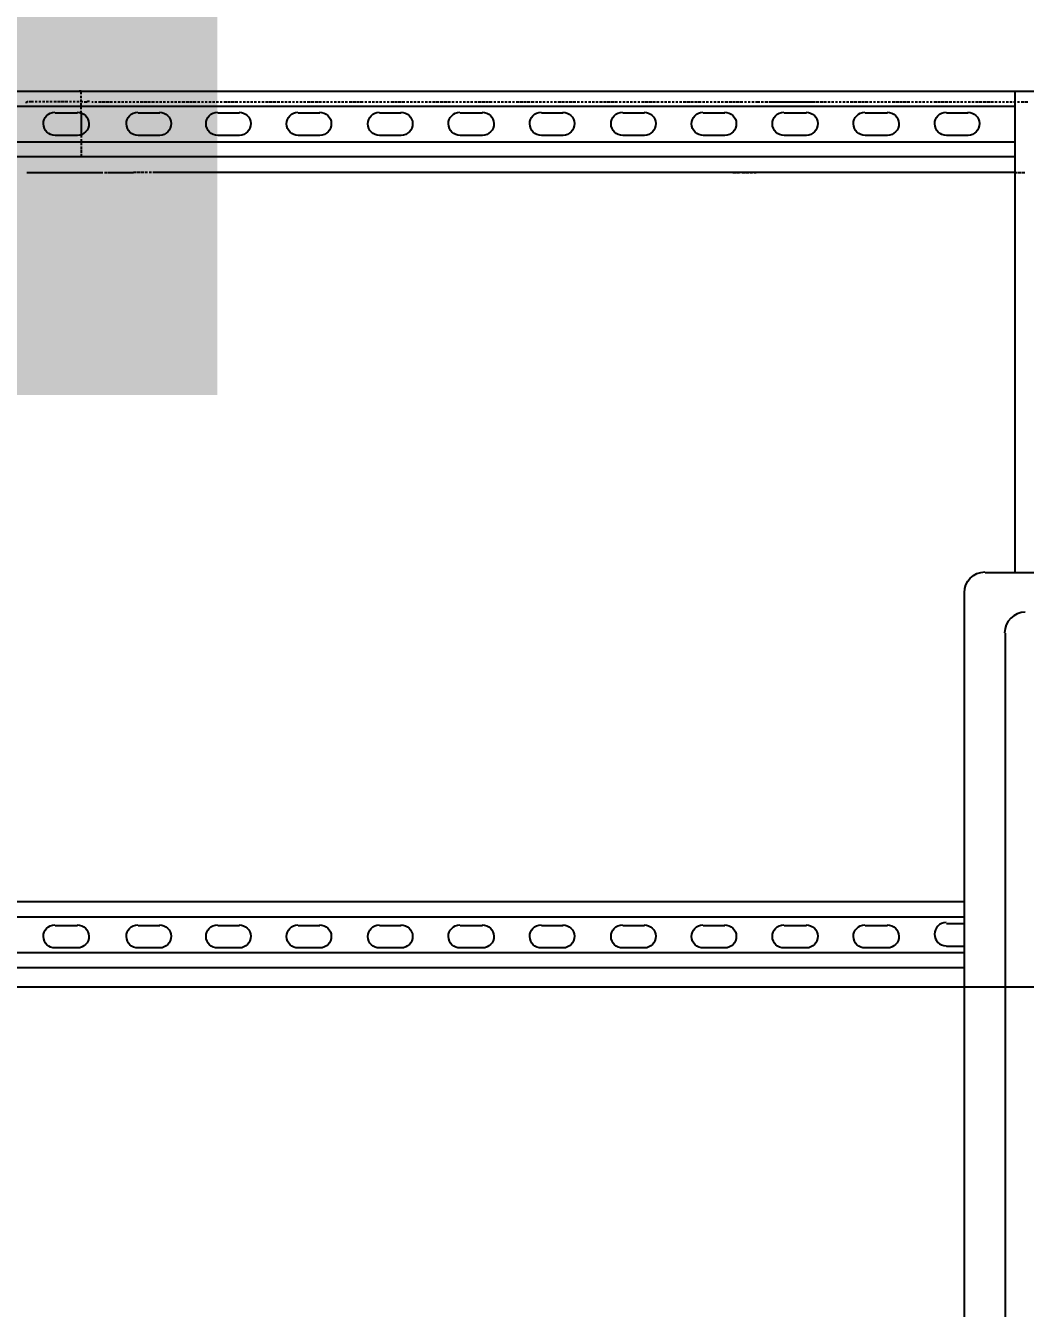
# Model space of a CAD drawing. Header units: feet. Extents: x -18 to 2540, y -48 to 1440.
# Drawn here: x 2063.62 to 2067.195, y 1384.391 to 1388.976 of the extents above; entities that cross this region are included whole.
import ezdxf
from ezdxf.enums import TextEntityAlignment as Align

# ---------------------------------------------------------------- set-up
doc = ezdxf.new("R2018")
doc.units = ezdxf.units.FT
doc.header["$MEASUREMENT"] = 0
for name, color, linetype in [('G-ANNO-TEXT', 1, 'Continuous'), ('PDF8_LP_OBJ-Hidden', 7, 'Continuous'), ('PDF8_LP_OBJ-Misc', 7, 'Continuous')]:
    doc.layers.add(name, color=color, linetype=linetype)
doc.styles.add('NEI-A', font='arial.ttf')

# ---------------------------------------------------------------- blocks, each defined once
blk = doc.blocks.new('DETAIL_TITLE')
at = {"style": 'NEI-A', "flags": 8}
blk.add_attdef('#', text='', height=0.25, dxfattribs=at).set_placement((0.5922, -0.5109), align=Align.MIDDLE_CENTER)
at = {"lineweight": 30, "flags": 104}
blk.add_attdef('DETAIL_TITLE', text='', height=0.25, dxfattribs=at).set_placement((0.9099, -0.5251), align=Align.BOTTOM_LEFT)
at = {"style": 'NEI-A'}
for tag, p in [('SCALE:', (0.9386, -0.7379)), ('1"_=_', (1.5474, -0.7379))]:
    blk.add_attdef(tag, text='', height=0.1094, dxfattribs=at).set_placement(p, align=Align.BOTTOM_LEFT)

msp = doc.modelspace()

# ---------------------------------------------------------------- linework, layer by layer
at = {"layer": 'PDF8_LP_OBJ-Hidden', "lineweight": 25}
for points in [[(2063.621951, 1388.74098), (2063.629952, 1388.74098)], [(2063.635286, 1388.74098), (2063.643288, 1388.74098)], [(2063.648622, 1388.74098), (2063.656624, 1388.74098)], [(2063.661958, 1388.74098), (2063.66996, 1388.74098)], [(2063.675294, 1388.74098), (2063.685963, 1388.74098)], [(2063.68863, 1388.74098), (2063.699298, 1388.74098)], [(2063.701966, 1388.74098), (2063.712634, 1388.74098)], [(2063.715301, 1388.74098), (2063.72597, 1388.74098)], [(2063.731304, 1388.74098), (2063.739306, 1388.74098)], [(2063.74464, 1388.74098), (2063.752642, 1388.74098)], [(2063.757976, 1388.74098), (2063.765977, 1388.74098)], [(2063.771312, 1388.74098), (2063.779313, 1388.74098)], [(2063.784648, 1388.74098), (2063.792649, 1388.74098)], [(2063.797983, 1388.74098), (2063.805985, 1388.74098)], [(2063.819321, 1388.730312), (2063.819321, 1388.74098), (2063.811319, 1388.74098)], [(2063.824655, 1388.74098), (2063.835324, 1388.74098)], [(2063.837991, 1388.74098), (2063.848659, 1388.74098)], [(2063.629952, 1388.70364), (2063.627285, 1388.70364), (2063.621951, 1388.700973), (2063.621951, 1388.698306)], [(2063.648622, 1388.70364), (2063.632619, 1388.70364)], [(2063.661958, 1388.70364), (2063.653957, 1388.70364)], [(2063.675294, 1388.70364), (2063.667292, 1388.70364)], [(2063.68863, 1388.70364), (2063.680628, 1388.70364)], [(2063.701966, 1388.70364), (2063.693964, 1388.70364)], [(2063.715301, 1388.70364), (2063.7073, 1388.70364)], [(2063.731304, 1388.70364), (2063.720636, 1388.70364)], [(2063.74464, 1388.70364), (2063.733971, 1388.70364)], [(2063.757976, 1388.70364), (2063.747307, 1388.70364)], [(2063.771312, 1388.70364), (2063.760643, 1388.70364)], [(2063.784648, 1388.70364), (2063.776646, 1388.70364)], [(2063.797983, 1388.70364), (2063.789982, 1388.70364)], [(2063.811319, 1388.70364), (2063.803318, 1388.70364)], [(2063.824655, 1388.70364), (2063.816654, 1388.70364)], [(2063.819321, 1388.716976), (2063.819321, 1388.724977)], [(2063.819321, 1388.70364), (2063.819321, 1388.711641)], [(2063.819321, 1388.690304), (2063.819321, 1388.698306)], [(2063.819321, 1388.676968), (2063.819321, 1388.68497)], [(2063.829989, 1388.70364), (2063.837991, 1388.70364), (2063.843325, 1388.706307), (2063.848659, 1388.706307)], [(2063.856661, 1388.70364), (2063.861995, 1388.70364)], [(2063.86733, 1388.70364), (2063.875331, 1388.70364)], [(2063.880665, 1388.70364), (2063.891334, 1388.70364)], [(2063.894001, 1388.70364), (2063.90467, 1388.70364)], [(2063.907337, 1388.70364), (2063.918006, 1388.70364)], [(2063.920673, 1388.70364), (2063.931342, 1388.70364)], [(2063.936676, 1388.70364), (2063.944677, 1388.70364)], [(2063.950012, 1388.70364), (2063.958013, 1388.70364)], [(2063.963348, 1388.70364), (2063.971349, 1388.70364)], [(2063.976683, 1388.70364), (2063.984685, 1388.70364)], [(2063.990019, 1388.70364), (2063.998021, 1388.70364)], [(2064.003355, 1388.70364), (2064.011356, 1388.70364)], [(2064.016691, 1388.70364), (2064.024692, 1388.70364)], [(2064.030027, 1388.70364), (2064.040695, 1388.70364)], [(2064.043362, 1388.70364), (2064.054031, 1388.70364)], [(2064.056698, 1388.70364), (2064.067367, 1388.70364)], [(2064.070034, 1388.70364), (2064.080703, 1388.70364)], [(2064.086037, 1388.70364), (2064.094038, 1388.70364)], [(2064.099373, 1388.70364), (2064.107374, 1388.70364)], [(2064.112709, 1388.70364), (2064.12071, 1388.70364)], [(2064.126044, 1388.70364), (2064.134046, 1388.70364)], [(2064.13938, 1388.70364), (2064.147382, 1388.70364)], [(2064.152716, 1388.70364), (2064.160718, 1388.70364)], [(2064.166052, 1388.70364), (2064.174053, 1388.70364)], [(2064.179388, 1388.70364), (2064.190056, 1388.70364)], [(2064.192724, 1388.70364), (2064.203392, 1388.70364)], [(2064.206059, 1388.70364), (2064.216728, 1388.70364)], [(2064.219395, 1388.70364), (2064.230064, 1388.70364)], [(2064.235398, 1388.70364), (2064.2434, 1388.70364)], [(2064.248734, 1388.70364), (2064.256735, 1388.70364)], [(2064.26207, 1388.70364), (2064.270071, 1388.70364)], [(2064.275406, 1388.70364), (2064.283407, 1388.70364)], [(2064.288741, 1388.70364), (2064.296743, 1388.70364)], [(2064.302077, 1388.70364), (2064.310079, 1388.70364)], [(2064.315413, 1388.70364), (2064.323415, 1388.70364)], [(2064.328749, 1388.70364), (2064.339417, 1388.70364)], [(2064.342085, 1388.70364), (2064.352753, 1388.70364)], [(2064.35542, 1388.70364), (2064.366089, 1388.70364)], [(2064.368756, 1388.70364), (2064.379425, 1388.70364)], [(2064.384759, 1388.70364), (2064.392761, 1388.70364)], [(2064.398095, 1388.70364), (2064.406097, 1388.70364)], [(2064.411431, 1388.70364), (2064.419432, 1388.70364)], [(2064.424767, 1388.70364), (2064.432768, 1388.70364)], [(2064.438103, 1388.70364), (2064.446104, 1388.70364)], [(2064.451438, 1388.70364), (2064.45944, 1388.70364)], [(2064.464774, 1388.70364), (2064.472776, 1388.70364)], [(2064.47811, 1388.70364), (2064.488779, 1388.70364)], [(2064.491446, 1388.70364), (2064.502114, 1388.70364)], [(2064.504782, 1388.70364), (2064.51545, 1388.70364)], [(2064.518117, 1388.70364), (2064.528786, 1388.70364)], [(2064.53412, 1388.70364), (2064.542122, 1388.70364)], [(2064.547456, 1388.70364), (2064.555458, 1388.70364)], [(2064.560792, 1388.70364), (2064.568794, 1388.70364)], [(2064.574128, 1388.70364), (2064.582129, 1388.70364)], [(2064.587464, 1388.70364), (2064.595465, 1388.70364)], [(2064.600799, 1388.70364), (2064.608801, 1388.70364)], [(2064.614135, 1388.70364), (2064.622137, 1388.70364)], [(2064.627471, 1388.70364), (2064.63814, 1388.70364)], [(2064.640807, 1388.70364), (2064.651476, 1388.70364)], [(2064.654143, 1388.70364), (2064.664811, 1388.70364)], [(2064.667479, 1388.70364), (2064.678147, 1388.70364)], [(2064.683482, 1388.70364), (2064.691483, 1388.70364)], [(2064.696817, 1388.70364), (2064.704819, 1388.70364)], [(2064.710153, 1388.70364), (2064.718155, 1388.70364)], [(2064.723489, 1388.70364), (2064.73149, 1388.70364)], [(2064.736825, 1388.70364), (2064.744826, 1388.70364)], [(2064.750161, 1388.70364), (2064.758162, 1388.70364)], [(2064.763496, 1388.70364), (2064.771498, 1388.70364)], [(2064.776832, 1388.70364), (2064.787501, 1388.70364)], [(2064.790168, 1388.70364), (2064.800837, 1388.70364)], [(2064.803504, 1388.70364), (2064.814173, 1388.70364)], [(2064.81684, 1388.70364), (2064.827508, 1388.70364)], [(2064.832843, 1388.70364), (2064.840844, 1388.70364)], [(2064.846178, 1388.70364), (2064.85418, 1388.70364)], [(2064.859514, 1388.70364), (2064.867516, 1388.70364)], [(2064.87285, 1388.70364), (2064.880852, 1388.70364)], [(2064.886186, 1388.70364), (2064.894187, 1388.70364)], [(2064.899522, 1388.70364), (2064.907523, 1388.70364)], [(2064.912858, 1388.70364), (2064.920859, 1388.70364)], [(2064.926193, 1388.70364), (2064.936862, 1388.70364)], [(2064.939529, 1388.70364), (2064.950198, 1388.70364)], [(2064.952865, 1388.70364), (2064.963534, 1388.70364)], [(2064.966201, 1388.70364), (2064.976869, 1388.70364)], [(2064.982204, 1388.70364), (2064.990205, 1388.70364)], [(2064.99554, 1388.70364), (2065.003541, 1388.70364)], [(2065.008875, 1388.70364), (2065.016877, 1388.70364)], [(2065.022211, 1388.70364), (2065.030213, 1388.70364)], [(2065.035547, 1388.70364), (2065.043549, 1388.70364)], [(2065.048883, 1388.70364), (2065.056884, 1388.70364)], [(2065.062219, 1388.70364), (2065.07022, 1388.70364)], [(2065.075554, 1388.70364), (2065.086223, 1388.70364)], [(2065.08889, 1388.70364), (2065.099559, 1388.70364)], [(2065.102226, 1388.70364), (2065.112895, 1388.70364)], [(2065.115562, 1388.70364), (2065.126231, 1388.70364)], [(2065.128898, 1388.70364), (2065.139566, 1388.70364)], [(2065.144901, 1388.70364), (2065.152902, 1388.70364)], [(2065.158237, 1388.70364), (2065.166238, 1388.70364)], [(2065.171572, 1388.70364), (2065.179574, 1388.70364)], [(2065.184908, 1388.70364), (2065.19291, 1388.70364)], [(2065.198244, 1388.70364), (2065.206245, 1388.70364)], [(2065.21158, 1388.70364), (2065.219581, 1388.70364)], [(2065.224916, 1388.70364), (2065.235584, 1388.70364)], [(2065.238251, 1388.70364), (2065.24892, 1388.70364)], [(2065.251587, 1388.70364), (2065.262256, 1388.70364)], [(2065.264923, 1388.70364), (2065.275592, 1388.70364)], [(2065.278259, 1388.70364), (2065.288928, 1388.70364)], [(2065.294262, 1388.70364), (2065.302263, 1388.70364)], [(2065.307598, 1388.70364), (2065.315599, 1388.70364)], [(2065.320933, 1388.70364), (2065.328935, 1388.70364)], [(2065.334269, 1388.70364), (2065.342271, 1388.70364)], [(2065.347605, 1388.70364), (2065.355607, 1388.70364)], [(2065.360941, 1388.70364), (2065.368942, 1388.70364)], [(2065.374277, 1388.70364), (2065.384945, 1388.70364)], [(2065.387613, 1388.70364), (2065.398281, 1388.70364)], [(2065.400948, 1388.70364), (2065.411617, 1388.70364)], [(2065.414284, 1388.70364), (2065.424953, 1388.70364)], [(2065.42762, 1388.70364), (2065.438289, 1388.70364)], [(2065.443623, 1388.70364), (2065.451624, 1388.70364)], [(2065.456959, 1388.70364), (2065.46496, 1388.70364)], [(2065.470295, 1388.70364), (2065.478296, 1388.70364)], [(2065.48363, 1388.70364), (2065.491632, 1388.70364)], [(2065.496966, 1388.70364), (2065.504968, 1388.70364)], [(2065.510302, 1388.70364), (2065.518304, 1388.70364)], [(2065.523638, 1388.70364), (2065.534307, 1388.70364)], [(2065.536974, 1388.70364), (2065.547642, 1388.70364)], [(2065.55031, 1388.70364), (2065.560978, 1388.70364)], [(2065.563645, 1388.70364), (2065.574314, 1388.70364)], [(2065.576981, 1388.70364), (2065.58765, 1388.70364)], [(2065.592984, 1388.70364), (2065.600986, 1388.70364)], [(2065.60632, 1388.70364), (2065.614321, 1388.70364)], [(2065.619656, 1388.70364), (2065.627657, 1388.70364)], [(2065.632992, 1388.70364), (2065.640993, 1388.70364)], [(2065.646327, 1388.70364), (2065.654329, 1388.70364)], [(2065.659663, 1388.70364), (2065.667665, 1388.70364)], [(2065.672999, 1388.70364), (2065.683668, 1388.70364)], [(2065.686335, 1388.70364), (2065.697003, 1388.70364)], [(2065.699671, 1388.70364), (2065.710339, 1388.70364)], [(2065.713006, 1388.70364), (2065.723675, 1388.70364)], [(2065.726342, 1388.70364), (2065.737011, 1388.70364)], [(2065.742345, 1388.70364), (2065.750347, 1388.70364)], [(2065.755681, 1388.70364), (2065.763683, 1388.70364)], [(2065.769017, 1388.70364), (2065.777018, 1388.70364)], [(2065.782353, 1388.70364), (2065.790354, 1388.70364)], [(2065.795689, 1388.70364), (2065.80369, 1388.70364)], [(2065.809024, 1388.70364), (2065.817026, 1388.70364)], [(2065.82236, 1388.70364), (2065.833029, 1388.70364)], [(2065.835696, 1388.70364), (2065.846365, 1388.70364)], [(2065.849032, 1388.70364), (2065.8597, 1388.70364)], [(2065.862368, 1388.70364), (2065.873036, 1388.70364)], [(2065.875703, 1388.70364), (2065.886372, 1388.70364)], [(2065.891706, 1388.70364), (2065.899708, 1388.70364)], [(2065.905042, 1388.70364), (2065.913044, 1388.70364)], [(2065.918378, 1388.70364), (2065.92638, 1388.70364)], [(2065.931714, 1388.70364), (2065.939715, 1388.70364)], [(2065.94505, 1388.70364), (2065.953051, 1388.70364)], [(2065.958385, 1388.70364), (2065.966387, 1388.70364)], [(2065.971721, 1388.70364), (2065.98239, 1388.70364)], [(2065.985057, 1388.70364), (2065.995726, 1388.70364)], [(2065.998393, 1388.70364), (2066.009062, 1388.70364)], [(2066.011729, 1388.70364), (2066.022397, 1388.70364)], [(2066.025065, 1388.70364), (2066.035733, 1388.70364)], [(2066.041068, 1388.70364), (2066.049069, 1388.70364)], [(2066.054403, 1388.70364), (2066.062405, 1388.70364)], [(2066.067739, 1388.70364), (2066.075741, 1388.70364)], [(2066.081075, 1388.70364), (2066.089076, 1388.70364)], [(2066.094411, 1388.70364), (2066.102412, 1388.70364)], [(2066.107747, 1388.70364), (2066.115748, 1388.70364)], [(2066.121082, 1388.70364), (2066.131751, 1388.70364)], [(2066.134418, 1388.70364), (2066.145087, 1388.70364)], [(2066.147754, 1388.70364), (2066.158423, 1388.70364)], [(2066.16109, 1388.70364), (2066.171759, 1388.70364)], [(2066.174426, 1388.70364), (2066.185094, 1388.70364)], [(2066.190429, 1388.70364), (2066.19843, 1388.70364)], [(2066.203764, 1388.70364), (2066.211766, 1388.70364)], [(2066.2171, 1388.70364), (2066.225102, 1388.70364)], [(2066.230436, 1388.70364), (2066.245461, 1388.70364)], [(2066.250795, 1388.70364), (2066.258797, 1388.70364)], [(2066.264131, 1388.70364), (2066.2748, 1388.70364)], [(2066.277467, 1388.70364), (2066.443809, 1388.70364)], [(2066.446476, 1388.70364), (2066.457145, 1388.70364)], [(2066.459812, 1388.70364), (2066.470481, 1388.70364)], [(2066.473148, 1388.70364), (2066.483817, 1388.70364)], [(2066.489151, 1388.70364), (2066.497152, 1388.70364)], [(2066.502487, 1388.70364), (2066.510488, 1388.70364)], [(2066.515823, 1388.70364), (2066.523824, 1388.70364)], [(2066.529158, 1388.70364), (2066.53716, 1388.70364)], [(2066.542494, 1388.70364), (2066.550496, 1388.70364)], [(2066.55583, 1388.70364), (2066.563831, 1388.70364)], [(2066.569166, 1388.70364), (2066.579834, 1388.70364)], [(2066.582502, 1388.70364), (2066.59317, 1388.70364)], [(2066.595837, 1388.70364), (2066.606506, 1388.70364)], [(2066.609173, 1388.70364), (2066.619842, 1388.70364)], [(2066.622509, 1388.70364), (2066.633178, 1388.70364)], [(2066.638512, 1388.70364), (2066.646514, 1388.70364)], [(2066.651848, 1388.70364), (2066.659849, 1388.70364)], [(2066.665184, 1388.70364), (2066.673185, 1388.70364)], [(2066.678519, 1388.70364), (2066.686521, 1388.70364)], [(2066.691855, 1388.70364), (2066.699857, 1388.70364)], [(2066.705191, 1388.70364), (2066.713193, 1388.70364)], [(2066.718527, 1388.70364), (2066.729196, 1388.70364)], [(2066.731863, 1388.70364), (2066.742531, 1388.70364)], [(2066.745199, 1388.70364), (2066.755867, 1388.70364)], [(2066.758534, 1388.70364), (2066.769203, 1388.70364)], [(2066.77187, 1388.70364), (2066.782539, 1388.70364)], [(2066.787873, 1388.70364), (2066.795875, 1388.70364)], [(2066.801209, 1388.70364), (2066.80921, 1388.70364)], [(2066.814545, 1388.70364), (2066.822546, 1388.70364)], [(2066.827881, 1388.70364), (2066.835882, 1388.70364)], [(2066.841216, 1388.70364), (2066.849218, 1388.70364)], [(2066.854552, 1388.70364), (2066.862554, 1388.70364)], [(2066.867888, 1388.70364), (2066.878557, 1388.70364)], [(2066.881224, 1388.70364), (2066.891893, 1388.70364)], [(2066.89456, 1388.70364), (2066.905228, 1388.70364)], [(2066.907896, 1388.70364), (2066.918564, 1388.70364)], [(2066.921231, 1388.70364), (2066.9319, 1388.70364)], [(2066.937234, 1388.70364), (2066.945236, 1388.70364)], [(2066.95057, 1388.70364), (2066.958572, 1388.70364)], [(2066.963906, 1388.70364), (2066.971907, 1388.70364)], [(2066.977242, 1388.70364), (2066.985243, 1388.70364)], [(2066.990578, 1388.70364), (2066.998579, 1388.70364)], [(2067.003913, 1388.70364), (2067.011915, 1388.70364)], [(2067.017249, 1388.70364), (2067.027918, 1388.70364)], [(2067.030585, 1388.70364), (2067.041254, 1388.70364)], [(2067.043921, 1388.70364), (2067.054589, 1388.70364)], [(2067.057257, 1388.70364), (2067.067925, 1388.70364)], [(2067.070592, 1388.70364), (2067.081261, 1388.70364)], [(2067.086595, 1388.70364), (2067.094597, 1388.70364)], [(2067.099931, 1388.70364), (2067.107933, 1388.70364)], [(2067.113267, 1388.70364), (2067.121269, 1388.70364)], [(2067.126603, 1388.70364), (2067.134604, 1388.70364)], [(2067.139939, 1388.70364), (2067.14794, 1388.70364)], [(2067.153275, 1388.70364), (2067.161276, 1388.70364)], [(2067.16661, 1388.70364), (2067.174612, 1388.70364)], [(2067.179946, 1388.70364), (2067.190615, 1388.70364)], [(2067.193282, 1388.70364), (2067.203951, 1388.70364)], [(2063.819321, 1388.660965), (2063.819321, 1388.671634)], [(2063.819321, 1388.586285), (2063.819321, 1388.575616)], [(2063.819321, 1388.570282), (2063.819321, 1388.56228)], [(2063.819321, 1388.556946), (2063.819321, 1388.548945)], [(2063.819321, 1388.54361), (2063.819321, 1388.532942)], [(2063.819321, 1388.530274), (2063.819321, 1388.519606)], [(2063.819321, 1388.516939), (2063.819321, 1388.50627)], [(2063.624189, 1388.450259), (2063.896668, 1388.450259)], [(2063.902003, 1388.450259), (2063.912671, 1388.450259)], [(2063.915339, 1388.450259), (2063.926007, 1388.450259)], [(2064.016691, 1388.450259), (2064.006022, 1388.450259)], [(2064.030027, 1388.450259), (2064.019358, 1388.450259)], [(2064.043362, 1388.450259), (2064.032694, 1388.450259)], [(2064.056698, 1388.450259), (2064.04603, 1388.450259)], [(2064.070034, 1388.450259), (2064.062033, 1388.450259)], [(2064.08337, 1388.450259), (2064.075368, 1388.450259)], [(2066.149027, 1388.450259), (2066.159695, 1388.450259)], [(2066.162362, 1388.450259), (2066.173031, 1388.450259)], [(2066.182427, 1388.450259), (2066.193096, 1388.450259)], [(2066.195763, 1388.450259), (2066.206432, 1388.450259)], [(2066.211766, 1388.450259), (2066.219767, 1388.450259)], [(2066.225102, 1388.450259), (2066.233103, 1388.450259)], [(2067.158609, 1388.450259), (2067.16661, 1388.450259)], [(2067.169277, 1388.450259), (2067.179946, 1388.450259)], [(2067.182613, 1388.450259), (2067.193282, 1388.450259)]]:
    msp.add_lwpolyline(points, dxfattribs=at)
at = {"layer": 'PDF8_LP_OBJ-Misc', "lineweight": 25}
for p, q in [((2067.158609, 1388.559613), (2063.33123, 1388.559613)), ((2067.158609, 1388.50627), (2063.33123, 1388.50627)), ((2067.158609, 1388.450259), (2064.08337, 1388.450259)), ((2066.977242, 1385.844441), (2063.33123, 1385.844441))]:
    msp.add_line(p, q, dxfattribs=at)
for points in [[(2063.33123, 1388.74098), (2063.33123, 1381.032879), (2063.09652, 1381.032879), (2063.09652, 1388.74098), (2070.807288, 1388.74098)], [(2067.158609, 1387.02066), (2067.158609, 1388.74098)], [(2063.33123, 1388.687637), (2067.158609, 1388.687637)], [(2063.72597, 1388.663633), (2063.805985, 1388.663633)], [(2063.819321, 1388.660965), (2063.819321, 1388.586285)], [(2064.022612, 1388.663633), (2064.09996, 1388.663633)], [(2064.307412, 1388.663633), (2064.384759, 1388.663633)], [(2064.595465, 1388.663633), (2064.672813, 1388.663633)], [(2064.886186, 1388.663633), (2064.963534, 1388.663633)], [(2065.17424, 1388.663633), (2065.254254, 1388.663633)], [(2065.46496, 1388.663633), (2065.542308, 1388.663633)], [(2065.755681, 1388.663633), (2065.833029, 1388.663633)], [(2066.043735, 1388.663633), (2066.121082, 1388.663633)], [(2066.332579, 1388.663633), (2066.412594, 1388.663633)], [(2066.622509, 1388.663633), (2066.702524, 1388.663633)], [(2066.91323, 1388.663633), (2066.990578, 1388.663633)], [(2063.926007, 1388.450259), (2064.006022, 1388.450259)], [(2067.051922, 1387.02066), (2070.417882, 1387.02066)], [(2067.123936, 1383.726714), (2067.123936, 1386.80462)], [(2063.33123, 1385.791098), (2066.977242, 1385.791098)], [(2063.72597, 1385.759198), (2063.805985, 1385.759198)], [(2064.022612, 1385.759198), (2064.09996, 1385.759198)], [(2064.307412, 1385.759198), (2064.384759, 1385.759198)], [(2064.595465, 1385.759198), (2064.672813, 1385.759198)], [(2064.886186, 1385.759198), (2064.963534, 1385.759198)], [(2065.17424, 1385.759198), (2065.254254, 1385.759198)], [(2065.46496, 1385.759198), (2065.542308, 1385.759198)], [(2065.755681, 1385.759198), (2065.833029, 1385.759198)], [(2066.043735, 1385.759198), (2066.121082, 1385.759198)], [(2066.332579, 1385.759198), (2066.412594, 1385.759198)], [(2066.622509, 1385.759198), (2066.702524, 1385.759198)], [(2066.91323, 1385.767093), (2066.977242, 1385.767093)], [(2063.33123, 1385.663074), (2066.977242, 1385.663074)], [(2066.977242, 1385.684411), (2066.91323, 1385.684411)], [(2063.33123, 1385.609731), (2066.977242, 1385.609731)]]:
    msp.add_lwpolyline(points, dxfattribs=at)
for points in [[(2063.804802, 1388.666299, -0.99636306), (2063.805985, 1388.583618), (2063.72597, 1388.583618, -0.99636306), (2063.724486, 1388.666299)], [(2064.098777, 1388.666299, -0.99636306), (2064.09996, 1388.583618), (2064.022612, 1388.583618, -0.99636306), (2064.021128, 1388.666299)], [(2064.383576, 1388.666299, -0.99636306), (2064.384759, 1388.583618), (2064.307412, 1388.583618, -0.99636306), (2064.305927, 1388.666299)], [(2064.67163, 1388.666299, -0.99636306), (2064.672813, 1388.583618), (2064.595465, 1388.583618, -0.99636306), (2064.593981, 1388.666299)], [(2064.962351, 1388.666299, -0.99636306), (2064.963534, 1388.583618), (2064.886186, 1388.583618, -0.99636306), (2064.884702, 1388.666299)], [(2065.253071, 1388.666299, -0.99636306), (2065.254254, 1388.583618), (2065.17424, 1388.583618, -0.99636306), (2065.172755, 1388.666299)], [(2065.541125, 1388.666299, -0.99636306), (2065.542308, 1388.583618), (2065.46496, 1388.583618, -0.99636306), (2065.463476, 1388.666299)], [(2065.831846, 1388.666299, -0.99636306), (2065.833029, 1388.583618), (2065.755681, 1388.583618, -0.99636306), (2065.754197, 1388.666299)], [(2066.119899, 1388.666299, -0.99636306), (2066.121082, 1388.583618), (2066.043735, 1388.583618, -0.99636306), (2066.04225, 1388.666299)], [(2066.411411, 1388.666299, -0.99636306), (2066.412594, 1388.583618), (2066.332579, 1388.583618, -0.99636306), (2066.331095, 1388.666299)], [(2066.701341, 1388.666299, -0.99636306), (2066.702524, 1388.583618), (2066.622509, 1388.583618, -0.99636306), (2066.621025, 1388.666299)], [(2066.989395, 1388.666299, -0.99636306), (2066.990578, 1388.583618), (2066.91323, 1388.583618, -0.99636306), (2066.911746, 1388.666299)], [(2070.416548, 1387.023327, -0.41421355), (2070.489895, 1386.948647), (2070.489895, 1383.581353, -0.41421355), (2070.417882, 1383.508006), (2067.050589, 1383.508006, -0.41421355), (2066.977242, 1383.58002), (2066.977242, 1386.948647, -0.41421355), (2067.050589, 1387.023327)], [(2063.804802, 1385.761865, -0.99636306), (2063.805985, 1385.679183), (2063.72597, 1385.679183, -0.99636306), (2063.724486, 1385.761865)], [(2064.098777, 1385.761865, -0.99636306), (2064.09996, 1385.679183), (2064.022612, 1385.679183, -0.99636306), (2064.021128, 1385.761865)], [(2064.383576, 1385.761865, -0.99636306), (2064.384759, 1385.679183), (2064.307412, 1385.679183, -0.99636306), (2064.305927, 1385.761865)], [(2064.67163, 1385.761865, -0.99636306), (2064.672813, 1385.679183), (2064.595465, 1385.679183, -0.99636306), (2064.593981, 1385.761865)], [(2064.962351, 1385.761865, -0.99636306), (2064.963534, 1385.679183), (2064.886186, 1385.679183, -0.99636306), (2064.884702, 1385.761865)], [(2065.253071, 1385.761865, -0.99636306), (2065.254254, 1385.679183), (2065.17424, 1385.679183, -0.99636306), (2065.172755, 1385.761865)], [(2065.541125, 1385.761865, -0.99636306), (2065.542308, 1385.679183), (2065.46496, 1385.679183, -0.99636306), (2065.463476, 1385.761865)], [(2065.831846, 1385.761865, -0.99636306), (2065.833029, 1385.679183), (2065.755681, 1385.679183, -0.99636306), (2065.754197, 1385.761865)], [(2066.119899, 1385.761865, -0.99636306), (2066.121082, 1385.679183), (2066.043735, 1385.679183, -0.99636306), (2066.04225, 1385.761865)], [(2066.411411, 1385.761865, -0.99636306), (2066.412594, 1385.679183), (2066.332579, 1385.679183, -0.99636306), (2066.331095, 1385.761865)], [(2066.701341, 1385.761865, -0.99636306), (2066.702524, 1385.679183), (2066.622509, 1385.679183, -0.99636306), (2066.621025, 1385.761865)]]:
    msp.add_lwpolyline(points, format="xyb", dxfattribs=at)
for centre, radius, start, end in [((2067.194616, 1386.805953), 0.073347, 90.000002, 179.999998), ((2066.911896, 1385.72842), 0.041341, 90.208761, 269.791239)]:
    msp.add_arc(centre, radius, start, end, dxfattribs=at)

# ---------------------------------------------------------------- block references
at = {"layer": 'G-ANNO-TEXT'}
ref = msp.add_blockref('DETAIL_TITLE', (2007.117623, 1398.740013), dxfattribs=dict(at, xscale=2.26283738676726, yscale=2.26283738676726, zscale=2.26283738676726))
lines = msp.add_mtext('{\\LSCADA RACK DETAIL (PLAN VIEW)}', dxfattribs={"layer": '0', "insert": (2009.176571, 1398.230562), "char_height": 10.57518883, "attachment_point": 1})
ref.add_attrib('DETAIL_TITLE', '', (2009.176571, 1398.230562)).embed_mtext(lines)

doc.saveas('drawing.dxf')
